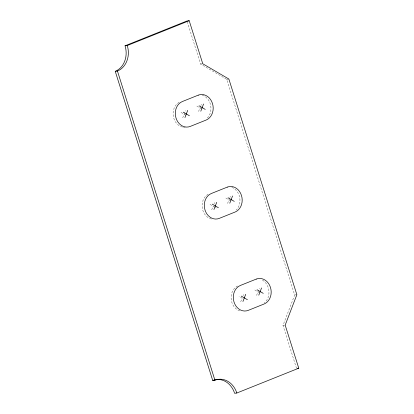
<?xml version="1.0" encoding="UTF-8"?>
<svg xmlns="http://www.w3.org/2000/svg" width="414" height="414" viewBox="0 0 414 414"><rect width="100%" height="100%" fill="white"/><g stroke="black" fill="none" stroke-linecap="round" stroke-linejoin="round"><path stroke-width="0.31" stroke-dasharray="2.07 1.55" d="M182.729 117.845L185.503 110.631M198.58 111.49L200.661 106.082M200.888 105.477L201.354 104.276M211.73 209.815L213.117 206.208M214.038 203.802L214.504 202.601M227.576 203.465L229.656 198.052M229.889 197.447L230.35 196.246M240.725 301.785L242.112 298.178L239.018 296.367M243.039 295.772L243.499 294.571M256.577 295.436L259.35 288.216M296.553 368.47L282.974 325.404L294.664 294.991L226.66 79.302L200.567 64.035L187.376 22.201M200.567 64.035L202.772 63.766M226.66 79.302L228.864 79.027M294.664 294.991L296.869 294.716M282.974 325.404L284.63 325.197M196.867 106.072L202.027 109.089M181.022 112.427L187.211 116.049M225.868 198.042L231.028 201.064M210.017 204.397L214.664 207.114M215.176 207.414L216.212 208.019M254.864 290.012L260.023 293.034M231.84 187.351A13.15 10.987 82.9 0 1 239.69 197.385A13.15 10.987 82.9 0 1 236.322 210.001M211.363 219.058A13.15 10.987 82.9 0 1 202.182 207.316A13.15 10.987 82.9 0 1 208.656 193.985M185.244 127.336A13.15 10.987 82.9 0 1 183.511 127.295M182.367 127.088A13.15 10.987 82.9 0 1 173.15 115.004A13.15 10.987 82.9 0 1 180.188 101.782M202.28 95.189A13.15 10.987 82.9 0 1 210.752 105.751A13.15 10.987 82.9 0 1 206.426 118.844M239.799 310.873A13.15 10.987 82.9 0 1 231.121 298.603A13.15 10.987 82.9 0 1 238.185 285.727M262.471 280.097A13.15 10.987 82.9 0 1 264.422 302.784"/><path stroke-width="0.62" d="M184.934 117.576L187.708 110.357M200.785 111.221L203.559 104.002M213.934 209.546L216.708 202.327M229.78 203.191L232.554 195.972M242.93 301.516L245.704 294.297M258.781 295.161L261.555 287.942M125.049 45.804L186.988 20.974L189.193 20.7L202.772 63.766L228.864 79.027L296.869 294.716L285.179 325.13L298.758 368.196L236.818 393.026L234.614 393.3A20.234 16.907 82.9 0 0 212.724 380.492L115.242 71.322A20.234 16.907 82.9 0 0 125.049 45.804L127.253 45.53L189.193 20.7M115.242 71.322L117.447 71.048A20.234 16.907 82.9 0 0 127.253 45.53M297.656 368.331L298.758 368.196M212.724 380.492L214.928 380.223A20.234 16.907 82.9 0 1 236.818 393.026M199.077 105.798L205.266 109.42M183.226 112.153L189.421 115.775M228.073 197.773L234.267 201.39M212.227 204.123L218.416 207.745M257.073 289.743L263.263 293.366M241.222 296.093L247.417 299.715M117.447 71.048L214.928 380.223M198.244 95.158L182.398 101.513A13.15 10.987 82.9 0 0 176.022 118.093A13.15 10.987 82.9 0 0 190.249 126.42L206.1 120.065A13.15 10.987 82.9 0 0 212.475 103.479A13.15 10.987 82.9 0 0 198.244 95.158M227.245 187.128L211.394 193.483A13.15 10.987 82.9 0 0 205.018 210.064A13.15 10.987 82.9 0 0 219.249 218.39L235.095 212.035A13.15 10.987 82.9 0 0 241.471 195.449A13.15 10.987 82.9 0 0 227.245 187.128M256.24 279.098L240.394 285.453A13.15 10.987 82.9 0 0 234.019 302.039A13.15 10.987 82.9 0 0 248.245 310.36L264.096 304.005A13.15 10.987 82.9 0 0 270.471 287.419A13.15 10.987 82.9 0 0 256.24 279.098"/></g></svg>
